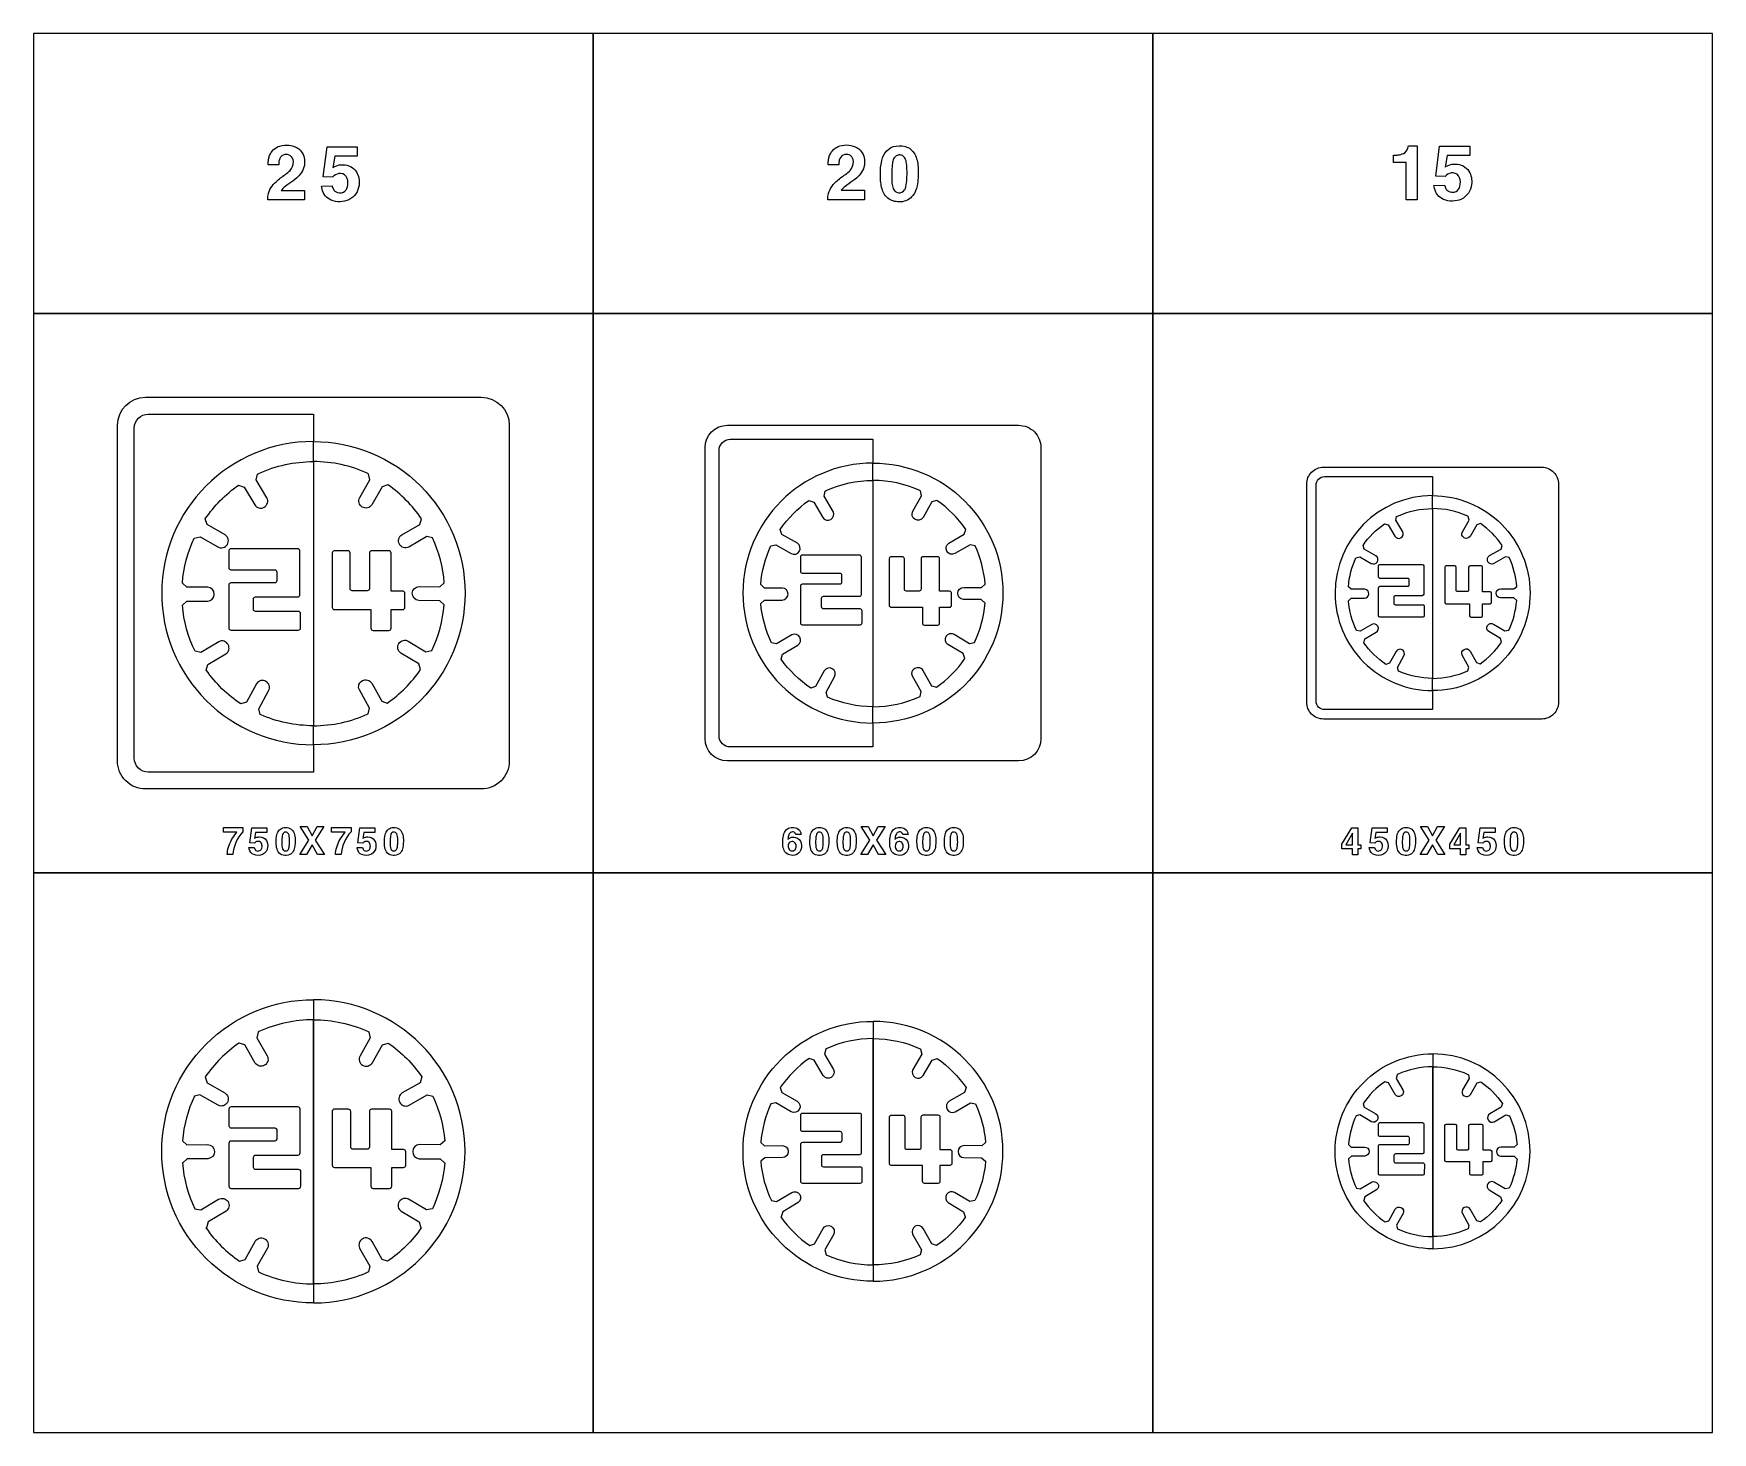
# Model space of a CAD drawing. Extents: x 0 to 3000, y 0 to 2500.
import ezdxf

# ---------------------------------------------------------------- set-up
doc = ezdxf.new("R2010")
doc.units = 0
doc.header["$MEASUREMENT"] = 0

msp = doc.modelspace()

# ---------------------------------------------------------------- linework, layer by layer
for points in [[(0.001, 2000), (1000, 2000), (1000, 2500), (0.001, 2500)], [(1000, 2000), (2000, 2000), (2000, 2500), (1000, 2500)], [(2000, 2000), (3000, 2000), (3000, 2500), (2000, 2500)], [(0, 1000), (1000, 1000), (1000, 2000), (0, 2000)], [(1000, 1000), (2000, 1000), (2000, 2000), (1000, 2000)], [(2000, 1000), (3000, 1000), (3000, 2000), (2000, 2000)], [(475.716, 1032.79), (491.719, 1058.35), (476.395, 1082.79), (488.63, 1082.79), (497.635, 1066.25), (506.829, 1082.79), (518.851, 1082.79), (503.338, 1058.35), (519.933, 1032.79), (507.279, 1032.79), (497.635, 1050.29), (487.627, 1032.79)], [(1478.42, 1032.79), (1494.42, 1058.35), (1479.1, 1082.79), (1491.33, 1082.79), (1500.34, 1066.25), (1509.53, 1082.79), (1521.55, 1082.79), (1506.04, 1058.35), (1522.64, 1032.79), (1509.98, 1032.79), (1500.34, 1050.29), (1490.33, 1032.79)], [(2337.67, 1051.26), (2355.75, 1080.55), (2366.36, 1080.55), (2366.36, 1050.31), (2371.76, 1050.31), (2371.76, 1042.7), (2366.36, 1042.7), (2366.36, 1032.25), (2356.86, 1032.25), (2356.86, 1042.7), (2337.67, 1042.7)], [(2477.84, 1032.79), (2493.85, 1058.35), (2478.52, 1082.79), (2490.76, 1082.79), (2499.76, 1066.25), (2508.96, 1082.79), (2520.98, 1082.79), (2505.46, 1058.35), (2522.06, 1032.79), (2509.41, 1032.79), (2499.76, 1050.29), (2489.75, 1032.79)], [(2530.52, 1051.26), (2548.6, 1080.55), (2559.21, 1080.55), (2559.21, 1050.31), (2564.61, 1050.31), (2564.61, 1042.7), (2559.21, 1042.7), (2559.21, 1032.25), (2549.71, 1032.25), (2549.71, 1042.7), (2530.52, 1042.7)], [(2356.86, 1070.82), (2344.86, 1050.31), (2356.86, 1050.31)], [(2549.71, 1070.82), (2537.71, 1050.31), (2549.71, 1050.31)], [(0.001, 0), (1000, 0), (1000, 1000), (0.001, 1000)], [(1000, 0), (2000, 0), (2000, 1000), (1000, 1000)], [(2000, 0), (3000, 0), (3000, 1000), (2000, 1000)]]:
    msp.add_lwpolyline(points, close=True)
for points in [[(418.423, 2202.63, -0.0640343), (418.928, 2211.01, -0.161687), (433.257, 2235.22, -0.0283718), (449.986, 2248.18, 0.0545111), (458.342, 2255.35, 0.192461), (464.33, 2271.16, 0.234238), (458.895, 2281.72, 0.196223), (448.769, 2283.63, 0.252425), (440.002, 2276.76, 0.0856617), (438.343, 2269.95, 0.0202329), (438.059, 2265.27), (419.402, 2265.27, -0.0983795), (421.819, 2281.8, -0.245047), (440.286, 2299.05, -0.207102), (471.075, 2295.71, -0.233443), (484.06, 2274.78, -0.20961), (476.794, 2249.11, -0.0785124), (463.224, 2236.52, 0.0107372), (448.896, 2226.2, 0.0665092), (442.545, 2219.79), (484.345, 2219.79), (484.345, 2202.63)], [(514.482, 2227.42), (533.265, 2228.13, 0.0452719), (535.824, 2221.64, 0.0567733), (537.719, 2218.89, 0.070207), (539.489, 2217.5, 0.264984), (553.896, 2216.74, 0.20748), (560.862, 2225.98, 0.147389), (560.404, 2241.2, 0.308532), (548.651, 2249.76, 0.215743), (536.74, 2245.67, 0.028781), (534.592, 2243.17), (517.546, 2243.98), (524.671, 2297.85), (578.287, 2297.85), (578.287, 2281.1), (538.114, 2281.1), (534.528, 2260.29, -0.0211252), (539.694, 2263.31, -0.121371), (553.027, 2265.65, -0.244671), (576.944, 2252.87, -0.173069), (581.573, 2229.22, -0.256779), (563.5, 2202.82, -0.199585), (531.685, 2202.4, -0.245625), (515.572, 2221.95, -0.0170062)], [(1419.16, 2202.77, -0.0640343), (1419.66, 2211.15, -0.161687), (1433.99, 2235.37, -0.0283718), (1450.72, 2248.32, 0.0545111), (1459.08, 2255.49, 0.192461), (1465.07, 2271.31, 0.234238), (1459.63, 2281.86, 0.196223), (1449.51, 2283.77, 0.252425), (1440.74, 2276.9, 0.0856617), (1439.08, 2270.09, 0.0202329), (1438.79, 2265.41), (1420.14, 2265.41, -0.0983795), (1422.56, 2281.94, -0.245047), (1441.02, 2299.19, -0.207102), (1471.81, 2295.86, -0.233443), (1484.8, 2274.92, -0.20961), (1477.53, 2249.25, -0.0785124), (1463.96, 2236.66, 0.0107372), (1449.63, 2226.35, 0.0665092), (1443.28, 2219.93), (1485.08, 2219.93), (1485.08, 2202.77)], [(1513.14, 2247.83, -0.0563084), (1515.56, 2272.96, -0.130301), (1524.44, 2290.48, -0.174843), (1541.17, 2299.05, -0.147552), (1562.41, 2296.39, -0.192146), (1577.14, 2279.13, -0.0833996), (1580.83, 2256.31, -0.0545507), (1578.83, 2228, -0.116773), (1571.2, 2210.37, -0.221099), (1549.26, 2199.3, -0.162564), (1528.67, 2204.31, -0.174743), (1516.16, 2222.47, -0.0640867), (1513.17, 2245.95)], [(1533.69, 2235.62, 0.0124589), (1533.9, 2233.09, 0.0668192), (1536.14, 2222.93, 0.615362), (1556.51, 2220.69, 0.0726881), (1558.69, 2225.9, 0.0588562), (1560.57, 2240.82, 0.0389037), (1559.92, 2267.61, 0.084671), (1557.28, 2276.95, 0.156013), (1552.7, 2281.81, 0.143208), (1546.41, 2283, 0.172584), (1540.11, 2280.52, 0.132565), (1536.13, 2274.29, 0.0498315), (1534.31, 2265.6, 0.0368732)], [(2430.38, 2282.79), (2435.62, 2282.79, 0.0261527), (2438.02, 2283.06, 0.0824326), (2447.96, 2285.95, 0.211118), (2455.97, 2295.44, 0.0230957), (2457.03, 2299.41), (2472.27, 2299.41), (2472.27, 2202.61), (2452.82, 2202.61), (2452.82, 2269.42), (2430.38, 2269.42)], [(2502.41, 2228.59), (2521.19, 2229.3, 0.0452719), (2523.75, 2222.8, 0.0567733), (2525.65, 2220.06, 0.070207), (2527.41, 2218.67, 0.264984), (2541.82, 2217.91, 0.20748), (2548.79, 2227.15, 0.147389), (2548.33, 2242.36, 0.308532), (2536.58, 2250.92, 0.215743), (2524.67, 2246.83, 0.028781), (2522.52, 2244.34), (2505.47, 2245.14), (2512.6, 2299.01), (2566.21, 2299.01), (2566.21, 2282.27), (2526.04, 2282.27), (2522.45, 2261.46, -0.0211252), (2527.62, 2264.48, -0.121371), (2540.95, 2266.82, -0.244671), (2564.87, 2254.04, -0.173069), (2569.5, 2230.39, -0.256779), (2551.43, 2203.99, -0.199585), (2519.61, 2203.56, -0.245625), (2503.5, 2223.12, -0.0170062)], [(150.001, 1750), (149.976, 1800.03, -0.414197), (199.973, 1850.03), (256.037, 1850), (685.177, 1850), (800.048, 1850.03, -0.414065), (850.029, 1800.04), (850.001, 1737.33), (850.001, 1233.65), (850.021, 1199.99, -0.414345), (800.008, 1149.98), (770.281, 1150), (221.633, 1150), (199.999, 1149.99, -0.414376), (149.98, 1199.99), (150.001, 1236.3)], [(500, 1820), (499.969, 1789.26), (499.944, 1770.95, 0.414212), (228.944, 1499.95, 0.414214), (499.944, 1228.95), (499.932, 1215.9), (499.966, 1204.02), (500, 1180), (210.769, 1180), (204.996, 1180, -0.414228), (179.981, 1204.98), (180, 1297.91), (180, 1748.19), (179.984, 1795.03, -0.414), (204.973, 1820.02), (266.901, 1820)], [(1200, 1687.6), (1199.97, 1760.03, -0.414183), (1239.98, 1800.02), (1267.42, 1800), (1738.21, 1800), (1760.01, 1800.01, -0.414218), (1800.03, 1760.03), (1800, 1688.89), (1800, 1288.86), (1800.02, 1239.96, -0.414018), (1760.05, 1199.97), (1614.72, 1200), (1288.01, 1200), (1239.98, 1199.98, -0.414161), (1199.98, 1239.97), (1200, 1287.57)], [(712.717, 1598.7), (702.694, 1600.92), (670.35, 1582.2, -0.9624), (658.279, 1604.17), (690.139, 1622.61), (693.319, 1632.75, 0.090686), (633.131, 1693.37), (622.858, 1690.1), (604.276, 1657.68, -0.9624), (582.811, 1670.63), (601.115, 1702.56), (598.721, 1713.17), (597.498, 1713.92, 0.106878), (499.944, 1735.01), (499.944, 1742.81), (499.944, 1770.94, -0.414215), (770.944, 1499.94, -0.414214), (499.944, 1228.94), (499.947, 1259.9), (499.944, 1263.01, 0.107561), (598.026, 1284.37), (600.404, 1294.5), (582.115, 1327.09, -0.9624), (604.24, 1338.86), (622.256, 1306.76), (632.096, 1303.54, 0.0896403), (691.639, 1363.26), (688.24, 1373.71), (656.178, 1392.91, -0.9624), (669.529, 1414.12), (701.112, 1395.21), (711.721, 1397.28, 0.0901595), (733.74, 1479.1), (725.74, 1486.41), (688.373, 1486.8, -0.9624), (689.194, 1511.85), (725.998, 1511.47), (733.944, 1518.6, 0.0880314)], [(1500, 1775), (1499.97, 1745.28), (1499.94, 1732.29, 0.414212), (1267.66, 1500, 0.414214), (1499.94, 1267.72), (1499.93, 1256.54), (1499.97, 1253.34), (1500, 1225), (1280.29, 1225), (1244.98, 1224.99, -0.41399), (1224.99, 1244.98), (1225, 1303), (1225, 1699.18), (1224.99, 1755.02, -0.413961), (1244.98, 1775.01), (1290.58, 1775)], [(404.936, 1282.99), (402.389, 1293.31), (420.041, 1325.61, 0.9624), (398.338, 1338.11), (380.412, 1305.31), (370.283, 1301.87, -0.0916472), (308.537, 1362.24), (311.627, 1372.54), (343.287, 1391.32, 0.9624), (330.994, 1413.14), (298.854, 1394.07), (288.467, 1396.26, -0.090667), (265.944, 1478.46), (273.764, 1485.57), (310.572, 1485.57, 0.9624), (311.131, 1510.61), (273.764, 1510.61), (265.889, 1517.83, -0.0882652), (287.053, 1598.25), (297.572, 1600.67), (329.549, 1582.44, 0.9624), (342.44, 1603.91), (309.975, 1622.42), (306.678, 1632.73, -0.0896069), (366.061, 1692.77), (376.408, 1689.58), (395.213, 1657.93, 0.9624), (417.026, 1670.24), (397.936, 1702.37), (400.108, 1712.83), (402.389, 1713.92, -0.106878), (499.944, 1735.01), (499.944, 1263.01, -0.10395)], [(1682.32, 1584.65), (1673.73, 1586.55), (1646.01, 1570.51, -0.9624), (1635.66, 1589.34), (1662.97, 1605.14), (1665.69, 1613.84, 0.090686), (1614.1, 1665.79), (1605.3, 1662.99), (1589.37, 1635.2, -0.9624), (1570.97, 1646.3), (1586.66, 1673.67), (1584.61, 1682.76), (1583.56, 1683.41, 0.106878), (1499.94, 1701.49), (1499.94, 1708.17), (1499.94, 1732.29, -0.414215), (1732.23, 1500, -0.414214), (1499.94, 1267.72), (1499.95, 1294.25), (1499.94, 1296.92, 0.107561), (1584.01, 1315.22), (1586.05, 1323.9), (1570.38, 1351.84, -0.9624), (1589.34, 1361.93), (1604.78, 1334.42), (1613.22, 1331.65, 0.0896403), (1664.25, 1382.85), (1661.34, 1391.8), (1633.86, 1408.26, -0.9624), (1645.3, 1426.44), (1672.37, 1410.23), (1681.47, 1412, 0.0901595), (1700.34, 1482.14), (1693.48, 1488.4), (1661.46, 1488.73, -0.9624), (1662.16, 1510.2), (1693.71, 1509.88), (1700.52, 1515.99, 0.0880314)], [(2275, 1674.12), (2274.99, 1695.01, -0.414287), (2304.99, 1725.01), (2330.99, 1725), (2671.59, 1725), (2695.01, 1725.01, -0.414306), (2725.01, 1695.01), (2725, 1674.71), (2725, 1326.41), (2725.01, 1304.99, -0.414263), (2695.01, 1274.99), (2665.07, 1275), (2320.92, 1275), (2305, 1274.99, -0.414369), (2274.99, 1305), (2275, 1324.05)], [(1418.51, 1314.04), (1416.33, 1322.88), (1431.46, 1350.57, 0.9624), (1412.85, 1361.28), (1397.49, 1333.18), (1388.81, 1330.22, -0.0916472), (1335.88, 1381.97), (1338.53, 1390.79), (1365.67, 1406.89, 0.9624), (1355.13, 1425.59), (1327.58, 1409.25), (1318.68, 1411.13, -0.090667), (1299.37, 1481.58), (1306.08, 1487.68), (1337.63, 1487.68, 0.9624), (1338.1, 1509.14), (1306.08, 1509.14), (1299.33, 1515.33, -0.0882652), (1317.47, 1584.27), (1326.48, 1586.34), (1353.89, 1570.71, 0.9624), (1364.94, 1589.12), (1337.11, 1604.98), (1334.29, 1613.82, -0.0896069), (1385.19, 1665.28), (1394.06, 1662.54), (1410.17, 1635.42, 0.9624), (1428.87, 1645.97), (1412.51, 1673.51), (1414.37, 1682.47), (1416.33, 1683.41, -0.106878), (1499.94, 1701.49), (1499.94, 1296.92, -0.10395)], [(2500, 1708.13), (2500, 1675.87), (2500, 1674.18, 0.414212), (2325.74, 1499.97, 0.414214), (2500, 1325.76), (2500, 1317.88), (2500, 1291.88), (2349.2, 1291.88), (2306.86, 1291.86, -0.413942), (2291.87, 1306.86), (2291.88, 1346.38), (2291.88, 1671.75), (2291.87, 1693.13, -0.414178), (2306.87, 1708.13), (2320.33, 1708.13)], [(2438.91, 1360.5), (2437.23, 1367.13), (2448.59, 1387.89, 0.9624), (2434.64, 1395.93), (2423.16, 1374.85), (2416.64, 1372.63, -0.0916472), (2376.92, 1411.44), (2378.95, 1418.06), (2399.31, 1430.14, 0.9624), (2391.32, 1444.16), (2370.74, 1431.91), (2363.99, 1433.32, -0.090667), (2349.59, 1486.16), (2354.54, 1490.73), (2378.27, 1490.73, 0.9624), (2378.61, 1506.83), (2354.54, 1506.83), (2349.48, 1511.47, -0.0882652), (2363.09, 1563.17), (2369.84, 1564.72), (2390.42, 1553, 0.9624), (2398.75, 1566.8), (2377.82, 1578.7), (2375.69, 1585.33, -0.0896069), (2413.94, 1623.93), (2420.57, 1621.88), (2432.61, 1601.53, 0.9624), (2446.67, 1609.44), (2434.41, 1630.1), (2435.76, 1636.82), (2437.23, 1637.52, -0.106878), (2500, 1651.09), (2500, 1347.66, -0.10395)], [(2636.8, 1563.46), (2630.27, 1564.88), (2609.46, 1552.85, -0.9624), (2601.7, 1566.97), (2622.29, 1578.82), (2624.31, 1585.35, 0.090686), (2585.61, 1624.31), (2578.98, 1622.21), (2567.05, 1601.37, -0.9624), (2553.21, 1609.69), (2565.02, 1630.22), (2563.45, 1637.04), (2562.66, 1637.52, 0.106878), (2500, 1651.09), (2500, 1656.09), (2500, 1674.18, -0.414215), (2674.15, 1499.97, -0.414214), (2500, 1325.75), (2500, 1345.66), (2500, 1347.66, 0.107561), (2563, 1361.38), (2564.57, 1367.9), (2552.76, 1388.85, -0.9624), (2567.05, 1396.42), (2578.64, 1375.78), (2584.94, 1373.71, 0.0896403), (2623.19, 1412.1), (2621.05, 1418.82), (2600.35, 1431.16, -0.9624), (2609.01, 1444.8), (2629.26, 1432.64), (2636.12, 1433.97, 0.0901595), (2650.3, 1486.57), (2645.12, 1491.27), (2621.05, 1491.52, -0.9624), (2621.61, 1507.62), (2645.24, 1507.38), (2650.41, 1511.96, 0.0880314)], [(476.639, 1463.75), (476.49, 1437.15, -0.412036), (472.49, 1433.18), (353.311, 1433.18, -0.413665), (349.311, 1437.17), (349.311, 1514.96, -0.41367), (353.311, 1518.96), (431.08, 1518.96, 0.414679), (435.084, 1522.96), (435.084, 1537.08, 0.414703), (431.08, 1541.08), (353.311, 1541.08, -0.41369), (349.311, 1545.08), (349.311, 1575.83, -0.413707), (353.311, 1579.83), (471.213, 1579.83, -0.413665), (475.209, 1575.83), (475.209, 1496.66, -0.41367), (471.213, 1492.66), (396.209, 1492.66, 0.414713), (392.205, 1488.66), (392.205, 1471.77, 0.41469), (396.209, 1467.77), (472.647, 1467.77, -0.415377)], [(555.151, 1575.62), (536.869, 1575.62, 0.353788), (533.701, 1571.71), (533.701, 1488.2), (533.701, 1474.51, 0.413794), (537.697, 1470.51), (602.881, 1470.52), (602.877, 1437.17, 0.413728), (606.873, 1433.17), (634.85, 1433.17, 0.413756), (638.846, 1437.17), (638.842, 1470.52), (659.69, 1470.52, 0.413984), (663.686, 1474.51), (663.682, 1480.56), (663.686, 1499.72, 0.413823), (659.69, 1503.72), (638.842, 1503.72), (638.846, 1571.67, 0.413695), (634.85, 1575.66), (604.115, 1575.66, 0.413732), (600.119, 1571.66), (600.123, 1522.18), (600.115, 1508.25, -0.414502), (596.108, 1504.25), (569.533, 1504.25, -0.414468), (565.529, 1508.25), (565.522, 1520.76), (565.526, 1571.59, 0.412243), (561.541, 1575.59)], [(1479.97, 1468.98), (1479.84, 1446.18, -0.412036), (1476.41, 1442.77), (1374.26, 1442.77, -0.413665), (1370.83, 1446.2), (1370.83, 1512.87, -0.41367), (1374.26, 1516.3), (1440.92, 1516.3, 0.414679), (1444.35, 1519.73), (1444.35, 1531.83, 0.414703), (1440.92, 1535.26), (1374.26, 1535.26, -0.41369), (1370.83, 1538.69), (1370.83, 1565.04, -0.413707), (1374.26, 1568.47), (1475.32, 1568.47, -0.413665), (1478.74, 1565.05), (1478.74, 1497.19, -0.41367), (1475.32, 1493.76), (1411.03, 1493.76, 0.414713), (1407.6, 1490.33), (1407.6, 1475.85, 0.41469), (1411.03, 1472.42), (1476.55, 1472.42, -0.415377)], [(1547.27, 1564.87), (1531.6, 1564.87, 0.353788), (1528.88, 1561.51), (1528.88, 1489.94), (1528.88, 1478.2, 0.413794), (1532.31, 1474.78), (1588.18, 1474.78), (1588.17, 1446.2, 0.413728), (1591.6, 1442.77), (1615.58, 1442.77, 0.413756), (1619, 1446.2), (1619, 1474.78), (1636.87, 1474.78, 0.413984), (1640.3, 1478.2), (1640.29, 1483.39), (1640.3, 1499.81, 0.413823), (1636.87, 1503.24), (1619, 1503.24), (1619, 1561.48, 0.413695), (1615.58, 1564.9), (1589.24, 1564.9, 0.413732), (1585.81, 1561.48), (1585.81, 1519.06), (1585.81, 1507.12, -0.414502), (1582.37, 1503.69), (1559.59, 1503.69, -0.414468), (1556.16, 1507.12), (1556.15, 1517.84), (1556.16, 1561.41, 0.412243), (1552.74, 1564.84)], [(2485.04, 1476.7), (2484.92, 1459.6, -0.412036), (2482.34, 1457.05), (2405.73, 1457.05, -0.413665), (2403.14, 1459.62), (2403.14, 1509.62, -0.41367), (2405.73, 1512.19), (2455.67, 1512.19, 0.414679), (2458.26, 1514.76), (2458.26, 1523.84, 0.414703), (2455.67, 1526.41), (2405.73, 1526.41, -0.41369), (2403.14, 1528.98), (2403.14, 1548.75, -0.413707), (2405.73, 1551.32), (2481.55, 1551.32, -0.413665), (2484.02, 1548.75), (2484.02, 1497.86, -0.41367), (2481.55, 1495.29), (2433.29, 1495.29, 0.414713), (2430.7, 1492.72), (2430.7, 1481.86, 0.41469), (2433.29, 1479.29), (2482.45, 1479.29, -0.415377)], [(2535.44, 1548.62), (2523.74, 1548.62, 0.353788), (2521.71, 1546.1), (2521.71, 1492.42), (2521.71, 1483.62, 0.413794), (2524.19, 1481.05), (2566.15, 1481.05), (2566.15, 1459.62, 0.413728), (2568.74, 1457.05), (2586.74, 1457.05, 0.413756), (2589.21, 1459.62), (2589.21, 1481.05), (2602.71, 1481.05, 0.413984), (2605.19, 1483.62), (2605.19, 1487.51), (2605.19, 1499.83, 0.413823), (2602.71, 1502.4), (2589.21, 1502.39), (2589.21, 1546.08, 0.413695), (2586.74, 1548.64), (2566.94, 1548.64, 0.413732), (2564.35, 1546.08), (2564.35, 1514.26), (2564.35, 1505.31, -0.414502), (2561.76, 1502.73), (2544.66, 1502.73, -0.414468), (2542.07, 1505.31), (2542.07, 1513.35), (2542.07, 1546.02, 0.412243), (2539.6, 1548.6)], [(339.22, 1081.21), (373.801, 1081.21), (373.801, 1073.28, 0.17337), (356.068, 1032.6), (345.958, 1032.6, -0.0554097), (348.225, 1045.8, -0.10295), (362.158, 1071.06), (363.296, 1072.48), (339.22, 1072.48)], [(384.7, 1045.19), (394.092, 1045.54, 0.0452719), (395.371, 1042.3, 0.0567733), (396.319, 1040.92, 0.070207), (397.204, 1040.23, 0.264984), (404.407, 1039.85, 0.20748), (407.891, 1044.47, 0.147389), (407.662, 1052.08, 0.308532), (401.785, 1056.36, 0.215743), (395.829, 1054.31, 0.028781), (394.755, 1053.06), (386.232, 1053.47), (389.795, 1080.4), (416.603, 1080.4), (416.603, 1072.03), (396.517, 1072.03), (394.724, 1061.62, -0.0211252), (397.306, 1063.13, -0.121371), (403.973, 1064.3, -0.244671), (415.932, 1057.91, -0.173069), (418.246, 1046.09, -0.256779), (409.21, 1032.89, -0.199585), (393.302, 1032.68, -0.245625), (385.245, 1042.45, -0.0170062)], [(433.51, 1055.32, -0.0563084), (434.719, 1067.89, -0.130301), (439.158, 1076.65, -0.174843), (447.523, 1080.93, -0.147552), (458.147, 1079.6, -0.192146), (465.508, 1070.97, -0.0833996), (467.357, 1059.56, -0.0545507), (466.353, 1045.41, -0.116773), (462.538, 1036.59, -0.221099), (451.567, 1031.06, -0.162564), (441.275, 1033.56, -0.174743), (435.019, 1042.64, -0.0640867), (433.526, 1054.38)], [(532.652, 1081.21), (567.233, 1081.21), (567.233, 1073.28, 0.17337), (549.5, 1032.6), (539.39, 1032.6, -0.0554097), (541.657, 1045.8, -0.10295), (555.59, 1071.06), (556.728, 1072.48), (532.652, 1072.48)], [(578.132, 1045.19), (587.524, 1045.54, 0.0452719), (588.803, 1042.3, 0.0567733), (589.751, 1040.92, 0.070207), (590.636, 1040.23, 0.264984), (597.839, 1039.85, 0.20748), (601.323, 1044.47, 0.147389), (601.094, 1052.08, 0.308532), (595.217, 1056.36, 0.215743), (589.261, 1054.31, 0.028781), (588.187, 1053.06), (579.664, 1053.47), (583.227, 1080.4), (610.035, 1080.4), (610.035, 1072.03), (589.949, 1072.03), (588.156, 1061.62, -0.0211252), (590.738, 1063.13, -0.121371), (597.405, 1064.3, -0.244671), (609.364, 1057.91, -0.173069), (611.678, 1046.09, -0.256779), (602.642, 1032.89, -0.199585), (586.734, 1032.68, -0.245625), (578.677, 1042.45, -0.0170062)], [(626.942, 1055.32, -0.0563084), (628.151, 1067.88, -0.130301), (632.59, 1076.64, -0.174843), (640.955, 1080.93, -0.147552), (651.578, 1079.6, -0.192146), (658.94, 1070.96, -0.0833996), (660.789, 1059.56, -0.0545507), (659.785, 1045.4, -0.116773), (655.97, 1036.59, -0.221099), (644.999, 1031.05, -0.162564), (634.707, 1033.56, -0.174743), (628.451, 1042.64, -0.0640867), (626.958, 1054.38)], [(1371.35, 1068.62), (1361.93, 1068.62, 0.0333099), (1361.27, 1070.39, 0.308433), (1356.02, 1073.29, 0.256298), (1350.45, 1069.89, 0.0718547), (1348.99, 1066.21, 0.0422837), (1347.99, 1059.94, -0.0343264), (1351.75, 1062.59, -0.198215), (1361.67, 1063.5, -0.294049), (1371.76, 1052.85, -0.195966), (1369.24, 1037.91, -0.251599), (1356.47, 1031.29, -0.162734), (1345.95, 1034.39, -0.142524), (1340.48, 1042.19, -0.0867955), (1338.68, 1053.7, -0.0561633), (1339.79, 1066.59, -0.143087), (1345.4, 1077.24, -0.165016), (1353.53, 1081.1, -0.137094), (1363.94, 1079.85, -0.238813), (1370.78, 1071.35, -0.0169871)], [(1387.3, 1055.32, -0.0563084), (1388.51, 1067.89, -0.130301), (1392.95, 1076.65, -0.174843), (1401.31, 1080.93, -0.147552), (1411.94, 1079.6, -0.192146), (1419.3, 1070.97, -0.0833996), (1421.15, 1059.56, -0.0545507), (1420.14, 1045.41, -0.116773), (1416.33, 1036.59, -0.221099), (1405.36, 1031.06, -0.162564), (1395.07, 1033.56, -0.174743), (1388.81, 1042.64, -0.0640867), (1387.32, 1054.38)], [(1436.22, 1055.32, -0.0563084), (1437.42, 1067.89, -0.130301), (1441.86, 1076.65, -0.174843), (1450.23, 1080.93, -0.147552), (1460.85, 1079.6, -0.192146), (1468.21, 1070.97, -0.0833996), (1470.06, 1059.56, -0.0545507), (1469.06, 1045.41, -0.116773), (1465.24, 1036.59, -0.221099), (1454.27, 1031.06, -0.162564), (1443.98, 1033.56, -0.174743), (1437.72, 1042.64, -0.0640867), (1436.23, 1054.38)], [(1562.6, 1068.62), (1553.19, 1068.62, 0.0333099), (1552.53, 1070.4, 0.308433), (1547.28, 1073.29, 0.256298), (1541.7, 1069.89, 0.0718547), (1540.25, 1066.21, 0.0422837), (1539.25, 1059.94, -0.0343264), (1543.01, 1062.59, -0.198215), (1552.93, 1063.5, -0.294049), (1563.02, 1052.85, -0.195966), (1560.5, 1037.91, -0.251599), (1547.73, 1031.29, -0.162734), (1537.21, 1034.39, -0.142524), (1531.74, 1042.2, -0.0867955), (1529.94, 1053.71, -0.0561633), (1531.05, 1066.6, -0.143087), (1536.66, 1077.24, -0.165016), (1544.79, 1081.11, -0.137094), (1555.2, 1079.85, -0.238813), (1562.04, 1071.35, -0.0169871)], [(1578.56, 1055.32, -0.0563084), (1579.77, 1067.89, -0.130301), (1584.21, 1076.65, -0.174843), (1592.57, 1080.93, -0.147552), (1603.2, 1079.6, -0.192146), (1610.56, 1070.97, -0.0833996), (1612.41, 1059.56, -0.0545507), (1611.4, 1045.41, -0.116773), (1607.59, 1036.59, -0.221099), (1596.62, 1031.06, -0.162564), (1586.33, 1033.56, -0.174743), (1580.07, 1042.64, -0.0640867), (1578.58, 1054.38)], [(1627.47, 1055.32, -0.0563084), (1628.68, 1067.89, -0.130301), (1633.12, 1076.65, -0.174843), (1641.49, 1080.93, -0.147552), (1652.11, 1079.6, -0.192146), (1659.47, 1070.97, -0.0833996), (1661.32, 1059.56, -0.0545507), (1660.32, 1045.41, -0.116773), (1656.5, 1036.59, -0.221099), (1645.53, 1031.06, -0.162564), (1635.24, 1033.56, -0.174743), (1628.98, 1042.64, -0.0640867), (1627.49, 1054.38)], [(2386.83, 1045.19), (2396.22, 1045.54, 0.0452719), (2397.5, 1042.29, 0.0567733), (2398.45, 1040.92, 0.070207), (2399.33, 1040.23, 0.264984), (2406.54, 1039.85, 0.20748), (2410.02, 1044.47, 0.147389), (2409.79, 1052.07, 0.308532), (2403.91, 1056.36, 0.215743), (2397.96, 1054.31, 0.028781), (2396.88, 1053.06), (2388.36, 1053.46), (2391.92, 1080.4), (2418.73, 1080.4), (2418.73, 1072.03), (2398.64, 1072.03), (2396.85, 1061.62, -0.0211252), (2399.43, 1063.13, -0.121371), (2406.1, 1064.3, -0.244671), (2418.06, 1057.91, -0.173069), (2420.37, 1046.09, -0.256779), (2411.34, 1032.89, -0.199585), (2395.43, 1032.67, -0.245625), (2387.37, 1042.45, -0.0170062)], [(2435.64, 1055.32, -0.0563084), (2436.85, 1067.89, -0.130301), (2441.29, 1076.64, -0.174843), (2449.65, 1080.93, -0.147552), (2460.27, 1079.6, -0.192146), (2467.63, 1070.97, -0.0833996), (2469.48, 1059.56, -0.0545507), (2468.48, 1045.4, -0.116773), (2464.66, 1036.59, -0.221099), (2453.69, 1031.05, -0.162564), (2443.4, 1033.56, -0.174743), (2437.15, 1042.64, -0.0640867), (2435.65, 1054.38)], [(2579.68, 1045.18), (2589.07, 1045.54, 0.0452719), (2590.35, 1042.29, 0.0567733), (2591.3, 1040.92, 0.070207), (2592.18, 1040.22, 0.264984), (2599.38, 1039.84, 0.20748), (2602.87, 1044.47, 0.147389), (2602.64, 1052.07, 0.308532), (2596.76, 1056.35, 0.215743), (2590.81, 1054.31, 0.028781), (2589.73, 1053.06), (2581.21, 1053.46), (2584.77, 1080.4), (2611.58, 1080.4), (2611.58, 1072.02), (2591.49, 1072.02), (2589.7, 1061.62, -0.0211252), (2592.28, 1063.13, -0.121371), (2598.95, 1064.3, -0.244671), (2610.91, 1057.91, -0.173069), (2613.22, 1046.08, -0.256779), (2604.19, 1032.89, -0.199585), (2588.28, 1032.67, -0.245625), (2580.22, 1042.45, -0.0170062)], [(2628.49, 1055.31, -0.0563084), (2629.7, 1067.88, -0.130301), (2634.14, 1076.64, -0.174843), (2642.5, 1080.92, -0.147552), (2653.12, 1079.59, -0.192146), (2660.49, 1070.96, -0.0833996), (2662.33, 1059.56, -0.0545507), (2661.33, 1045.4, -0.116773), (2657.52, 1036.59, -0.221099), (2646.54, 1031.05, -0.162564), (2636.25, 1033.55, -0.174743), (2630, 1042.64, -0.0640867), (2628.5, 1054.37)], [(443.787, 1049.22, 0.0124589), (443.889, 1047.95, 0.0668192), (445.011, 1042.87, 0.615362), (455.192, 1041.75, 0.0726881), (456.282, 1044.36, 0.0588562), (457.222, 1051.81, 0.0389037), (456.899, 1065.21, 0.084671), (455.579, 1069.88, 0.156013), (453.289, 1072.31, 0.143208), (450.145, 1072.9, 0.172584), (446.993, 1071.66, 0.132565), (445.003, 1068.55, 0.0498315), (444.095, 1064.21, 0.0368732)], [(637.219, 1049.21, 0.0124589), (637.321, 1047.95, 0.0668192), (638.443, 1042.87, 0.615362), (648.624, 1041.75, 0.0726881), (649.714, 1044.35, 0.0588562), (650.654, 1051.81, 0.0389037), (650.331, 1065.21, 0.084671), (649.011, 1069.87, 0.156013), (646.721, 1072.31, 0.143208), (643.577, 1072.9, 0.172584), (640.425, 1071.66, 0.132565), (638.435, 1068.55, 0.0498315), (637.527, 1064.2, 0.0368732)], [(1348.52, 1048.02, 0.0641861), (1348.94, 1044.6, 0.139351), (1350.82, 1041.23, 0.240104), (1356.78, 1039.36, 0.267924), (1361.47, 1042.73, 0.140614), (1362.44, 1049.52, 0.112774), (1361.12, 1053.21, 0.271024), (1355.26, 1056.07, 0.294594), (1349.25, 1052.12, 0.0908659)], [(1397.58, 1049.22, 0.0124589), (1397.68, 1047.95, 0.0668192), (1398.8, 1042.87, 0.615362), (1408.98, 1041.75, 0.0726881), (1410.07, 1044.36, 0.0588562), (1411.01, 1051.82, 0.0389037), (1410.69, 1065.21, 0.084671), (1409.37, 1069.88, 0.156013), (1407.08, 1072.31, 0.143208), (1403.94, 1072.91, 0.172584), (1400.78, 1071.67, 0.132565), (1398.79, 1068.55, 0.0498315), (1397.89, 1064.21, 0.0368732)], [(1446.49, 1049.22, 0.0124589), (1446.59, 1047.95, 0.0668192), (1447.72, 1042.87, 0.615362), (1457.9, 1041.75, 0.0726881), (1458.99, 1044.36, 0.0588562), (1459.93, 1051.82, 0.0389037), (1459.6, 1065.21, 0.084671), (1458.28, 1069.88, 0.156013), (1455.99, 1072.31, 0.143208), (1452.85, 1072.91, 0.172584), (1449.7, 1071.67, 0.132565), (1447.71, 1068.55, 0.0498315), (1446.8, 1064.21, 0.0368732)], [(1539.78, 1048.02, 0.0641861), (1540.2, 1044.6, 0.139351), (1542.08, 1041.23, 0.240104), (1548.04, 1039.36, 0.267924), (1552.73, 1042.73, 0.140614), (1553.7, 1049.52, 0.112774), (1552.38, 1053.22, 0.271024), (1546.52, 1056.08, 0.294594), (1540.51, 1052.13, 0.0908659)], [(1588.84, 1049.22, 0.0124589), (1588.94, 1047.95, 0.0668192), (1590.06, 1042.87, 0.615362), (1600.24, 1041.75, 0.0726881), (1601.33, 1044.36, 0.0588562), (1602.27, 1051.82, 0.0389037), (1601.95, 1065.21, 0.084671), (1600.63, 1069.88, 0.156013), (1598.34, 1072.31, 0.143208), (1595.2, 1072.91, 0.172584), (1592.04, 1071.67, 0.132565), (1590.05, 1068.55, 0.0498315), (1589.14, 1064.21, 0.0368732)], [(1637.75, 1049.22, 0.0124589), (1637.85, 1047.95, 0.0668192), (1638.98, 1042.87, 0.615362), (1649.16, 1041.75, 0.0726881), (1650.25, 1044.36, 0.0588562), (1651.19, 1051.82, 0.0389037), (1650.86, 1065.21, 0.084671), (1649.54, 1069.88, 0.156013), (1647.25, 1072.31, 0.143208), (1644.11, 1072.91, 0.172584), (1640.96, 1071.67, 0.132565), (1638.97, 1068.55, 0.0498315), (1638.06, 1064.21, 0.0368732)], [(2445.91, 1049.21, 0.0124589), (2446.02, 1047.95, 0.0668192), (2447.14, 1042.87, 0.615362), (2457.32, 1041.75, 0.0726881), (2458.41, 1044.35, 0.0588562), (2459.35, 1051.81, 0.0389037), (2459.03, 1065.21, 0.084671), (2457.71, 1069.88, 0.156013), (2455.42, 1072.31, 0.143208), (2452.27, 1072.9, 0.172584), (2449.12, 1071.66, 0.132565), (2447.13, 1068.55, 0.0498315), (2446.22, 1064.2, 0.0368732)], [(2638.76, 1049.21, 0.0124589), (2638.87, 1047.94, 0.0668192), (2639.99, 1042.86, 0.615362), (2650.17, 1041.74, 0.0726881), (2651.26, 1044.35, 0.0588562), (2652.2, 1051.81, 0.0389037), (2651.88, 1065.2, 0.084671), (2650.56, 1069.87, 0.156013), (2648.27, 1072.3, 0.143208), (2645.12, 1072.9, 0.172584), (2641.97, 1071.66, 0.132565), (2639.98, 1068.54, 0.0498315), (2639.07, 1064.2, 0.0368732)], [(287.312, 601.157, 0.0881417), (266.048, 521.055), (274.005, 513.927), (310.866, 514.3, -0.963786), (311.683, 489.252), (274.262, 488.867), (266.457, 481.564), (266.048, 481.564, 0.0902719), (288.153, 399.654), (288.445, 399.817), (298.925, 397.671), (330.552, 416.582, -0.963), (343.929, 395.372), (311.824, 376.169), (308.774, 365.926), (308.062, 365.506, 0.0896394), (368.044, 305.996), (377.893, 309.227), (395.943, 341.322, -0.961625), (418.095, 329.55), (399.775, 296.954), (402.159, 286.829, 0.10742), (500.381, 265.479), (500.381, 262.364), (500.381, 231.401, -0.414214), (229.001, 502.401, -0.414215), (500.381, 773.401), (500.381, 745.261), (500.381, 737.468, 0.106738), (402.696, 716.364), (401.505, 715.815), (401.423, 715.43), (399.063, 705.012), (417.394, 673.081, -0.961754), (395.908, 660.131), (377.297, 692.552), (367.097, 695.796), (366.911, 695.842, 0.0906871), (306.73, 635.212), (309.919, 625.062), (341.826, 606.629, -0.963144), (329.734, 584.661), (297.348, 603.374)], [(500.381, 231.402, 0.413394), (771, 502.401, 0.413395), (500.381, 773.401)], [(500.381, 265.479), (500.381, 737.47, -0.106738), (598.066, 716.365), (599.257, 715.817), (599.339, 715.432), (601.699, 705.014), (583.368, 673.082, 0.961754), (604.853, 660.133), (623.465, 692.554), (633.665, 695.797), (633.851, 695.844, -0.0906871), (694.032, 635.213), (690.843, 625.063), (658.936, 606.63, 0.963144), (671.028, 584.662), (703.414, 603.375), (713.45, 601.159, -0.0881417), (734.714, 521.057), (726.757, 513.928), (689.896, 514.302, 0.963786), (689.079, 489.254), (726.5, 488.869), (734.305, 481.566), (734.714, 481.566, -0.0902719), (712.609, 399.655), (712.317, 399.819), (701.837, 397.672), (670.21, 416.584, 0.963), (656.833, 395.374), (688.939, 376.171), (691.988, 365.928), (692.701, 365.508, -0.0896394), (632.718, 305.997), (622.869, 309.229), (604.819, 341.323, 0.961625), (582.667, 329.552), (600.986, 296.956), (598.603, 286.829, -0.10742)], [(1317.69, 587.05, 0.0881418), (1299.47, 518.391), (1306.29, 512.281), (1337.88, 512.601, -0.963786), (1338.58, 491.131), (1306.51, 490.801), (1299.82, 484.541), (1299.47, 484.541, 0.090272), (1318.42, 414.332), (1318.67, 414.472), (1327.65, 412.632), (1354.76, 428.841, -0.963), (1366.22, 410.662), (1338.7, 394.202), (1336.09, 385.422), (1335.48, 385.062, 0.0896394), (1386.89, 334.052), (1395.34, 336.822), (1410.81, 364.332, -0.961625), (1429.8, 354.242), (1414.09, 326.302), (1416.14, 317.624, 0.10742), (1500.33, 299.324), (1500.33, 296.654), (1500.33, 270.114, -0.414214), (1267.71, 502.401, -0.414215), (1500.33, 734.689), (1500.33, 710.569), (1500.33, 703.889, 0.106738), (1416.6, 685.799), (1415.57, 685.329), (1415.5, 684.999), (1413.48, 676.069), (1429.19, 648.699, -0.961753), (1410.78, 637.6), (1394.83, 665.389), (1386.08, 668.169), (1385.92, 668.209, 0.0906871), (1334.34, 616.24), (1337.07, 607.54), (1364.42, 591.74, -0.963144), (1354.06, 572.91), (1326.3, 588.95)], [(1500.33, 270.114, 0.413394), (1732.29, 502.401, 0.413395), (1500.33, 734.689)], [(1500.33, 299.324), (1500.33, 703.89, -0.106738), (1584.06, 685.8), (1585.08, 685.33), (1585.15, 685), (1587.17, 676.07), (1571.46, 648.701, 0.961753), (1589.88, 637.601), (1605.83, 665.391), (1614.57, 668.17), (1614.73, 668.21, -0.0906871), (1666.32, 616.241), (1663.58, 607.541), (1636.23, 591.741, 0.963144), (1646.6, 572.911), (1674.36, 588.951), (1682.96, 587.051, -0.0881418), (1701.19, 518.392), (1694.37, 512.282), (1662.77, 512.602, 0.963786), (1662.07, 491.132), (1694.14, 490.802), (1700.83, 484.542), (1701.19, 484.542, -0.090272), (1682.24, 414.333), (1681.99, 414.473), (1673, 412.633), (1645.9, 428.843, 0.963), (1634.43, 410.663), (1661.95, 394.203), (1664.56, 385.423), (1665.17, 385.063, -0.0896394), (1613.76, 334.054), (1605.32, 336.824), (1589.85, 364.333, 0.961625), (1570.86, 354.243), (1586.56, 326.304), (1584.52, 317.624, -0.10742)], [(2363.27, 565.888, 0.0881417), (2349.6, 514.393), (2354.72, 509.811), (2378.41, 510.051, -0.963786), (2378.94, 493.949), (2354.88, 493.701), (2349.86, 489.006), (2349.6, 489.006, 0.0902719), (2363.81, 436.349), (2364, 436.454), (2370.74, 435.074), (2391.07, 447.232, -0.963), (2399.67, 433.597), (2379.03, 421.252), (2377.07, 414.667), (2376.61, 414.397, 0.0896394), (2415.17, 376.14), (2421.5, 378.218), (2433.11, 398.85, -0.961625), (2447.35, 391.282), (2435.57, 370.328), (2437.1, 363.818, 0.10742), (2500.25, 350.094), (2500.25, 348.091), (2500.25, 328.186, -0.414214), (2325.79, 502.401, -0.414215), (2500.25, 676.616), (2500.25, 658.526), (2500.25, 653.516, 0.106738), (2437.45, 639.949), (2436.68, 639.597), (2436.63, 639.349), (2435.11, 632.652), (2446.9, 612.125, -0.961754), (2433.08, 603.8), (2421.12, 624.642), (2414.56, 626.727), (2414.44, 626.757, 0.0906871), (2375.75, 587.78), (2377.8, 581.255), (2398.32, 569.405, -0.963144), (2390.54, 555.283), (2369.72, 567.313)], [(2500.25, 328.186, 0.413394), (2674.22, 502.401, 0.413395), (2500.25, 676.616)], [(2500.25, 350.094), (2500.25, 653.517, -0.106738), (2563.04, 639.95), (2563.81, 639.598), (2563.86, 639.35), (2565.38, 632.653), (2553.59, 612.125, 0.961754), (2567.41, 603.801), (2579.37, 624.643), (2585.93, 626.728), (2586.05, 626.758, -0.0906871), (2624.74, 587.781), (2622.69, 581.256), (2602.17, 569.406, 0.963144), (2609.95, 555.284), (2630.77, 567.314), (2637.22, 565.889, -0.0881417), (2650.89, 514.394), (2645.77, 509.812), (2622.08, 510.052, 0.963786), (2621.55, 493.95), (2645.61, 493.702), (2650.63, 489.007), (2650.89, 489.007, -0.0902719), (2636.68, 436.35), (2636.49, 436.455), (2629.75, 435.075), (2609.42, 447.233, 0.963), (2600.82, 433.598), (2621.46, 421.253), (2623.42, 414.668), (2623.88, 414.398, -0.0896394), (2585.32, 376.141), (2578.99, 378.218), (2567.38, 398.851, 0.961625), (2553.14, 391.283), (2564.92, 370.329), (2563.39, 363.819, -0.10742)], [(477.035, 466.213), (476.884, 439.613, -0.412034), (472.888, 435.635), (353.531, 435.635, -0.413666), (349.536, 439.636), (349.536, 517.417, -0.413671), (353.531, 521.418), (431.412, 521.418, 0.414679), (435.42, 525.42), (435.42, 539.536, 0.414703), (431.412, 543.538), (353.531, 543.538, -0.413691), (349.536, 547.54), (349.536, 578.281, -0.413708), (353.531, 582.282), (471.603, 582.282, -0.413665), (475.61, 578.281), (475.61, 499.112, -0.413668), (471.603, 495.122), (396.491, 495.122, 0.414713), (392.483, 491.121), (392.483, 474.228, 0.41469), (396.491, 470.226), (473.04, 470.226, -0.41538)], [(555.664, 578.082), (562.055, 578.047, -0.412244), (566.05, 574.046), (566.05, 523.215), (566.05, 510.709, 0.414466), (570.07, 506.707), (596.684, 506.707, 0.414502), (600.691, 510.709), (600.691, 524.638), (600.691, 574.116, -0.413732), (604.699, 578.117), (635.473, 578.117, -0.413693), (639.48, 574.128), (639.468, 506.182), (660.346, 506.182, -0.413823), (664.354, 502.18), (664.354, 483.012), (664.354, 476.969, -0.413982), (660.346, 472.979), (639.468, 472.979), (639.48, 439.625, -0.413754), (635.473, 435.635), (607.456, 435.635, -0.413728), (603.46, 439.625), (603.46, 472.979), (538.186, 472.968, -0.413794), (534.178, 476.969), (534.178, 490.666), (534.178, 574.162, -0.353894), (537.356, 578.082)], [(1480.32, 471.382), (1480.19, 448.583, -0.412034), (1476.76, 445.173), (1374.45, 445.173, -0.413666), (1371.03, 448.603), (1371.03, 515.272, -0.413671), (1374.45, 518.702), (1441.21, 518.702, 0.414679), (1444.65, 522.132), (1444.65, 534.232, 0.414703), (1441.21, 537.662), (1374.45, 537.662, -0.413691), (1371.03, 541.092), (1371.03, 567.441, -0.413708), (1374.45, 570.871), (1475.66, 570.871, -0.413665), (1479.09, 567.441), (1479.09, 499.582, -0.413668), (1475.66, 496.162), (1411.28, 496.162, 0.414713), (1407.84, 492.732), (1407.84, 478.252, 0.41469), (1411.28, 474.822), (1476.89, 474.822, -0.41538)], [(1547.71, 567.271), (1553.19, 567.241, -0.412244), (1556.62, 563.811), (1556.62, 520.242), (1556.62, 509.522, 0.414466), (1560.06, 506.092), (1582.87, 506.092, 0.414502), (1586.31, 509.522), (1586.31, 521.462), (1586.31, 563.871, -0.413732), (1589.74, 567.301), (1616.12, 567.301, -0.413693), (1619.56, 563.881), (1619.55, 505.642), (1637.44, 505.642, -0.413823), (1640.88, 502.212), (1640.88, 485.782), (1640.88, 480.602, -0.413982), (1637.44, 477.182), (1619.55, 477.182), (1619.56, 448.593, -0.413754), (1616.12, 445.173), (1592.11, 445.173, -0.413728), (1588.68, 448.593), (1588.68, 477.182), (1532.73, 477.172, -0.413794), (1529.3, 480.602), (1529.3, 492.342), (1529.3, 563.911, -0.353894), (1532.02, 567.271)], [(2485.24, 479.137), (2485.14, 462.037, -0.412034), (2482.57, 459.48), (2405.84, 459.48, -0.413666), (2403.27, 462.052), (2403.27, 512.054, -0.413671), (2405.84, 514.627), (2455.91, 514.627, 0.414679), (2458.48, 517.199), (2458.48, 526.274, 0.414703), (2455.91, 528.846), (2405.84, 528.846, -0.413691), (2403.27, 531.419), (2403.27, 551.181, -0.413708), (2405.84, 553.754), (2481.74, 553.754, -0.413665), (2484.32, 551.181), (2484.32, 500.287, -0.413668), (2481.74, 497.722), (2433.46, 497.722, 0.414713), (2430.88, 495.149), (2430.88, 484.29, 0.41469), (2433.46, 481.717), (2482.67, 481.717, -0.41538)], [(2535.78, 551.054), (2539.89, 551.031, -0.412244), (2542.46, 548.459), (2542.46, 515.782), (2542.46, 507.742, 0.414466), (2545.05, 505.169), (2562.15, 505.169, 0.414502), (2564.73, 507.742), (2564.73, 516.697), (2564.73, 548.504, -0.413732), (2567.31, 551.076), (2587.09, 551.076, -0.413693), (2589.67, 548.511), (2589.66, 504.832), (2603.08, 504.832, -0.413823), (2605.66, 502.259), (2605.66, 489.937), (2605.66, 486.052, -0.413982), (2603.08, 483.487), (2589.66, 483.487), (2589.67, 462.045, -0.413754), (2587.09, 459.48), (2569.08, 459.48, -0.413728), (2566.51, 462.045), (2566.51, 483.487), (2524.55, 483.48, -0.413794), (2521.97, 486.052), (2521.97, 494.857), (2521.97, 548.534, -0.353894), (2524.02, 551.054)]]:
    msp.add_lwpolyline(points, format="xyb", close=True)

doc.saveas('drawing.dxf')
